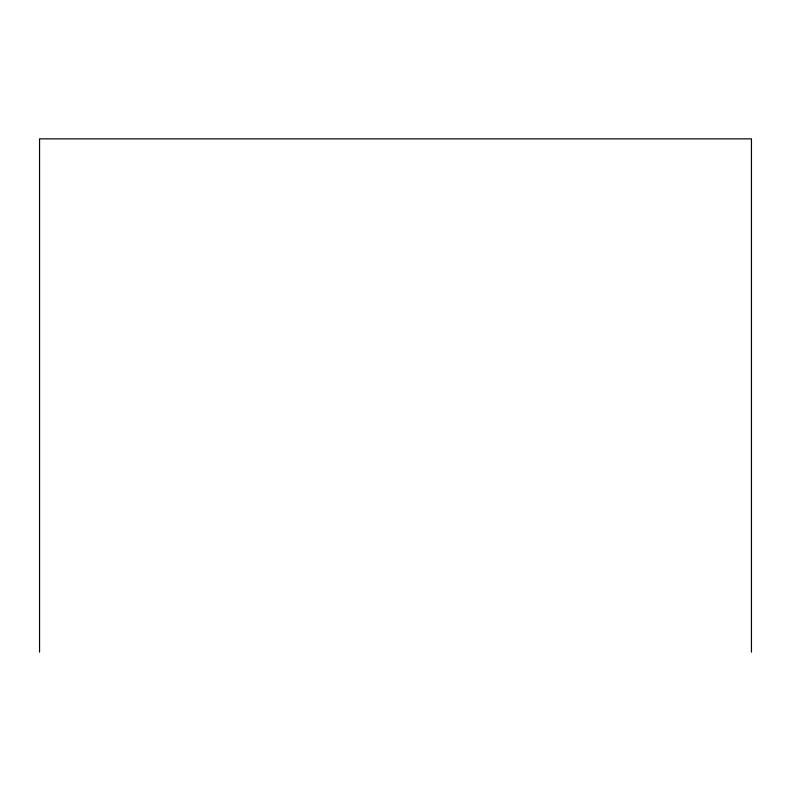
<?xml version="1.0" encoding="UTF-8"?>
<svg xmlns="http://www.w3.org/2000/svg" width="791" height="791" viewBox="0 0 791 791"><rect width="100%" height="100%" fill="white"/><g stroke="black" fill="none" stroke-linecap="round" stroke-linejoin="round"><path stroke-width="1.19" d="M751.45 652.14L751.45 138.86L39.55 138.86L39.55 652.14"/></g></svg>
